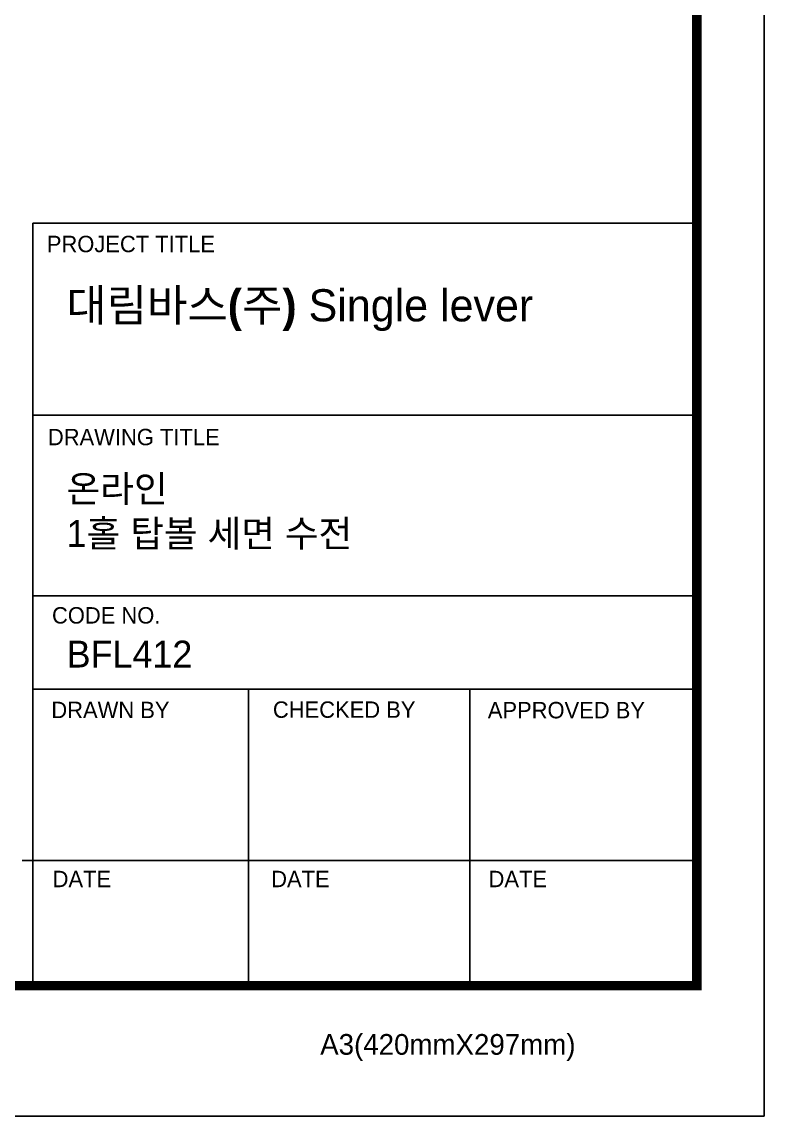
# Model space of a CAD drawing. Extents: x 16296671794 to 16296672922, y -37409618160 to -37409617334.
# Drawn here: x 16296672720.6 to 16296672922.2, y -37409618160.4 to -37409617863.4 of the extents above; entities that cross this region are included whole.
import ezdxf

# ---------------------------------------------------------------- set-up
doc = ezdxf.new("R2010")
doc.units = 0
doc.header["$LTSCALE"] = 10
doc.header["$MEASUREMENT"] = 0
doc.layers.get('0').update_dxf_attribs({"linetype": 'CONTINUOUS'})
doc.styles.add('Daelim Dimension', font='')
doc.styles.get('Daelim Dimension').set_extended_font_data('나눔고딕')

msp = doc.modelspace()

# ---------------------------------------------------------------- linework, layer by layer
at = {"color": 5, "ltscale": 40}
for p, q in [((16296672903.895929, -37409617918.064346), (16296672723.55456, -37409617918.064346)), ((16296672903.895929, -37409617970.190872), (16296672723.55456, -37409617970.190872)), ((16296672903.895929, -37409617970.190872), (16296672723.55456, -37409617970.190872)), ((16296672903.895929, -37409618019.226349), (16296672723.55456, -37409618019.226349)), ((16296672903.895929, -37409618019.226349), (16296672723.55456, -37409618019.226349)), ((16296672903.895929, -37409618044.516823), (16296672723.55456, -37409618044.516823)), ((16296672903.895929, -37409618044.516823), (16296672723.55456, -37409618044.516823)), ((16296672782.131001, -37409618044.516823), (16296672782.131001, -37409618125.024918)), ((16296672842.2474, -37409618044.516823), (16296672842.2474, -37409618125.024918)), ((16296672903.895929, -37409618091.023247), (16296672720.704, -37409618091.023247)), ((16296672903.895929, -37409618091.023247), (16296672724.959591, -37409618091.023247)), ((16296672903.895929, -37409618125.024918), (16296672749.34289, -37409618125.024918))]:
    msp.add_line(p, q, dxfattribs=at)
at = {"color": 5, "ltscale": 0.5}
msp.add_line((16296672723.55456, -37409617918.064346), (16296672723.55456, -37409618126.115768), dxfattribs=at)
at = {"ltscale": 0.5}
msp.add_lwpolyline([(16296671793.750851, -37409618160.428177), (16296672922.150869, -37409618160.428177), (16296672922.150869, -37409617333.628166), (16296671793.750851, -37409617333.628166)], close=True, dxfattribs=at)
at = {"color": 5, "linetype": 'ByBlock', "lineweight": 200, "const_width": 2.6}
msp.add_lwpolyline([(16296671811.89571, -37409618125.02533), (16296672903.89571, -37409618125.02533), (16296672903.89571, -37409617352.825333), (16296671811.89571, -37409617352.825333)], close=True, dxfattribs=at)

# ---------------------------------------------------------------- texts
at = {"color": 5, "ltscale": 40, "style": 'Daelim Dimension'}
for s, height, p in [('PROJECT TITLE', 4.45295286, (16296672727.372311, -37409617925.913712)), ('DRAWING TITLE', 4.45295286, (16296672727.657829, -37409617978.322594)), ('CODE NO.', 4.4529529, (16296672728.7745, -37409618026.720688)), ('DRAWN BY', 4.4529529, (16296672728.59988, -37409618052.388573)), ('CHECKED BY', 4.4529529, (16296672788.764179, -37409618052.309593)), ('APPROVED BY', 4.45295286, (16296672847.114071, -37409618052.45343)), ('DATE', 4.4529529, (16296672728.947689, -37409618098.283768)), ('DATE', 4.4529529, (16296672788.29067, -37409618098.283768)), ('DATE', 4.4529529, (16296672847.31881, -37409618098.283768)), ('A3(420mmX297mm)', 5.6201103, (16296672801.60317, -37409618143.772552))]:
    msp.add_text(s, height=height, dxfattribs=at).set_placement(p)
at = {"attachment_point": 1, "style": 'Daelim Dimension'}
for s, insert, char_height, width in [('{\\fPretendard Variable SemiBold|b0|i0|c129|p2;\\C7;대림바스(주)} Single lever', (16296672732.668909, -37409617935.9702), 8.72906804, 140.29587543), ('온라인\\P1홀 탑볼 세면 수전', (16296672732.745899, -37409617986.490707), 7.2871475, 122.63524104), ('BFL412', (16296672732.745899, -37409618031.369164), 7.2871475, 122.63524104)]:
    msp.add_mtext(s, dxfattribs=dict(at, insert=insert, char_height=char_height, width=width))

doc.saveas('drawing.dxf')
